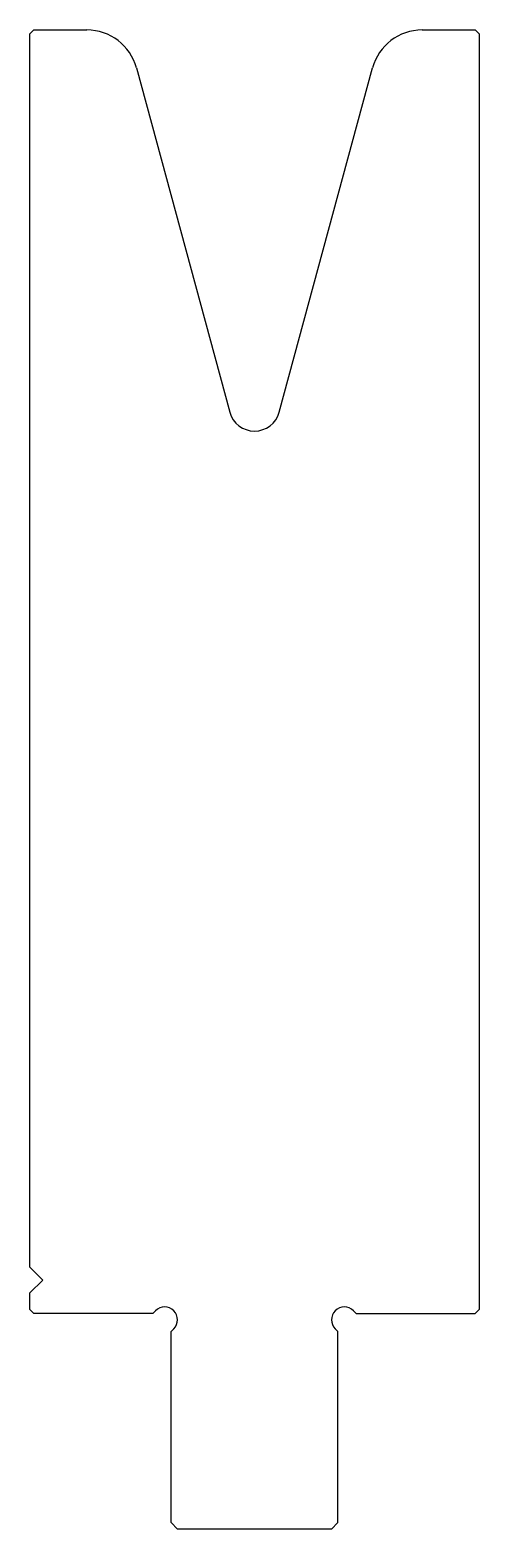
# Model space of a CAD drawing. Header units: metres. Extents: x -18 to 18, y -15 to 102.
import ezdxf

# ---------------------------------------------------------------- set-up
doc = ezdxf.new("R2010")
doc.units = ezdxf.units.M

msp = doc.modelspace()

# ---------------------------------------------------------------- linework, layer by layer
for p, q in [((-17.2, 101.8), (-17.5, 101.5)), ((-17.2, 101.8), (-13.060167, 101.8)), ((13.060167, 101.8), (17.2, 101.8)), ((17.5, 101.5), (17.2, 101.8)), ((-17.5, 5.4), (-17.5, 101.5)), ((17.5, 101.5), (17.5, 2.1)), ((-9.199461, 98.846399), (-1.930353, 72.026895)), ((1.930353, 72.026895), (9.199461, 98.846399)), ((-17.5, 5.4), (-16.5, 4.4)), ((-16.5, 4.4), (-17.5, 3.4)), ((-17.5, 2.1), (-17.5, 3.4)), ((-17.5, 2.1), (-17.2, 1.8)), ((-7.914214, 1.8), (-17.2, 1.8)), ((-7.707107, 2.007107), (-7.914214, 1.8)), ((7.707107, 2.007107), (7.914214, 1.8)), ((7.914214, 1.8), (17.2, 1.8)), ((17.2, 1.8), (17.5, 2.1)), ((-6.5, 0.385786), (-6.292893, 0.592893)), ((-6.5, -14.5), (-6.5, 0.385786)), ((6.5, 0.385786), (6.292893, 0.592893)), ((6.5, -14.5), (6.5, 0.385786)), ((-6.5, -14.5), (-6, -15)), ((6, -15), (-6, -15)), ((6, -15), (6.5, -14.5))]:
    msp.add_line(p, q)
for centre, radius, start, end in [((-13.060167, 97.8), 4, 15.165, 90), ((13.060167, 97.8), 4, 90, 164.835), ((0, 72.550094), 2, 195.165, 344.835), ((-7, 1.3), 1, 315, 135), ((7, 1.3), 1, 45, 225)]:
    msp.add_arc(centre, radius, start, end)

doc.saveas('drawing.dxf')
